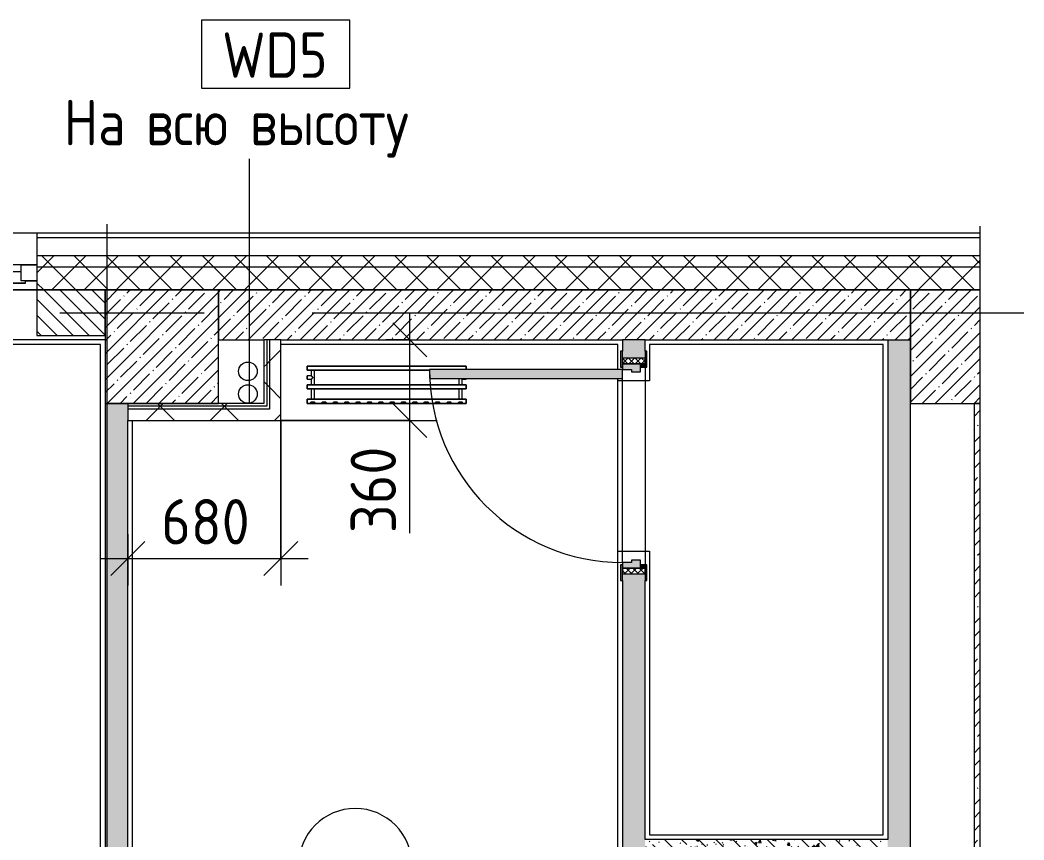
# Model space of a CAD drawing. Header units: millimetres. Extents: x 35787 to 244346, y -8553 to 29000.
# Drawn here: x 80275 to 84700, y 24678 to 28289 of the extents above; entities that cross this region are included whole.
import ezdxf

# ---------------------------------------------------------------- set-up
doc = ezdxf.new("R2010")
doc.units = ezdxf.units.MM
doc.linetypes.add('Осевая', pattern=[3175, 635, -476.25, 1587.5, -476.25])
for name, color, linetype, lineweight in [('A-ANNO-DIMS', 7, 'Continuous', 9), ('A-ANNO-DIMS-100', 7, 'Continuous', 9), ('A-AREA-IDEN', 7, 'Continuous', 9), ('A-DETL', 7, 'Continuous', 9), ('A-DETL-GENF', 7, 'Continuous', 9), ('A-GLAZ', 7, 'Continuous', 9), ('A-WALL', 7, 'Continuous', 9), ('A-WALL-1', 7, 'Continuous', 13), ('A-WALL-IDEN', 7, 'Continuous', 9), ('I-WALL', 7, 'Continuous', 9), ('S-COLS', 7, 'Continuous', 9), ('Оси', 7, 'Continuous', 9), ('Оси-2', 7, 'Осевая', 9)]:
    doc.layers.add(name, color=color, linetype=linetype, lineweight=lineweight)
for name, color, linetype, lineweight, true_color in [('A-DOOR-1', 7, 'Continuous', 9, 0xaaaaaa), ('A-DOOR-2', 7, 'Continuous', 9, 0xe2e2e2), ('A-DOOR-FRAM-1', 7, 'Continuous', 9, 0xe2e2e2), ('A-DOOR-FRAM-2', 7, 'Continuous', 9, 0xaaaaaa), ('A-FLOR-1', 7, 'Continuous', 9, 0xaaaaaa), ('A-WALL-3', 7, 'Continuous', 13, 0x008040), ('I-WALL-1', 7, 'Continuous', 9, 0x787878), ('I-WALL-3', 7, 'Continuous', 9, 0x008040), ('M-EQPM-1', 7, 'Continuous', 9, 0xaaaaaa)]:
    doc.layers.add(name, color=color, linetype=linetype, lineweight=lineweight, true_color=true_color)
doc.styles.add('GOST Common_1', font='GOST_Common.ttf', dxfattribs={"width": 0.9, "height": 200})
doc.styles.add('ISOCPEUR_1', font='isocpeur.ttf', dxfattribs={"width": 0.9, "height": 200})
doc.dimstyles.new('ISO-2_0_0_9К_Средний_округл2', dxfattribs={"dimscale": 304.8, "dimtxt": 199.196235, "dimasz": 0.492126, "dimexe": 0.393701, "dimexo": 0, "dimgap": 0, "dimtad": 1, "dimdec": 0, "dimrnd": 10, "dimzin": 0, "dimdsep": 46, "dimtxsty": 'ISOCPEUR_1', "dimblk1": 'OBLIQUE', "dimblk2": 'OBLIQUE', "dimsah": 1, "dimcen": 0.09, "dimdle": 0.393701, "dimazin": 0, "dimtfac": 1, "dimtdec": 4, "dimtix": 1, "dimtmove": 1, "dimatfit": 3, "dimfxl": 1, "dimtvp": 1, "dimtolj": 1, "dimtzin": 0, "dimarcsym": 2})
doc.dimstyles.new('ISO-2_0_0_9К_Средний_округл2_1', dxfattribs={"dimscale": 304.8, "dimtxt": 199.196235, "dimasz": 0.492126, "dimexe": 0.393701, "dimexo": 0, "dimgap": 0, "dimtad": 1, "dimdec": 0, "dimrnd": 10, "dimzin": 0, "dimdsep": 46, "dimtxsty": 'ISOCPEUR_1', "dimblk1": 'OBLIQUE', "dimblk2": 'OBLIQUE', "dimsah": 1, "dimcen": 0.09, "dimdle": 0.393701, "dimazin": 0, "dimtfac": 1, "dimtdec": 4, "dimtix": 1, "dimtmove": 0, "dimatfit": 3, "dimfxl": 1, "dimtvp": 1, "dimtolj": 1, "dimtzin": 0, "dimarcsym": 2})
pattern_1 = [(45, (0, 0), (-57.02463, 57.02463), []), (45, (57.025, 0), (-57.02463, 57.02463), [100.806, -20.161, 3.353, -16.808])]
pattern_2 = [(135, (0, 0), (-75.43415, -75.43415), [106.68, -17.78, 3.556, -17.78]), (135, (0, 75.39), (-75.43415, -75.43415), []), (50, (0, 0), (127.52922, -11.15758), [13.335, -146.685]), (355, (0, 0), (-24.66966, 133.74002), [10.668, -117.348]), (100.451, (10.63, -0.93), (102.85973, 122.58178), [11.333, -124.663]), (46.184, (0, 35.56), (189.75516, -29.43036), [20.002, -220.027]), (96.636, (15.81, 33.1), (166.1822, 173.1996), [17, -186.995]), (351.184, (0, 35.56), (166.18393, 173.19757), [16.002, -176.022]), (21, (17.78, 26.67), (106.13027, -71.58603), [13.335, -146.685]), (326, (17.78, 26.67), (43.26188, 128.93175), [10.668, -117.348]), (71.451, (26.62, 20.7), (149.39198, 57.34505), [11.333, -124.663]), (37.5, (0, 0), (2.162228, 59.188357), [3.353, -112.573, 3.353, -115.773, -117.793]), (37.5, (0, 0), (2.162228, 59.188357), [-235.052, 3.353, -114.44]), (7.5, (0, 0), (46.773857, 70.126152), [3.353, -64.567, 3.353, -109.906, -44.894]), (7.5, (0, 0), (46.773857, 70.126152), [-181.178, 3.353, -41.542]), (327.5, (-39.65, 0), (94.91367, -4.010093), [3.353, -41.097, 3.353, -135.331, -184.023]), (327.5, (-39.65, 0), (94.91367, -4.010093), [-183.134, 3.353, -180.67]), (317.5, (-57.43, 0), (103.69057, 17.79882), [3.353, -54.432, 3.353, -88.748, -130.683]), (317.5, (-57.43, 0), (103.69057, 17.79882), [-149.885, 3.353, -127.33])]
pattern_3 = [(45, (0, 0), (-70.71068, 70.71068), []), (135, (0, 0), (-70.71068, -70.71068), [])]
pattern_4 = [(45, (0, 0), (-141.42136, 141.42136), []), (135, (0, 0), (-141.42136, -141.42136), [])]

# ---------------------------------------------------------------- blocks, each defined once
blk = doc.blocks.new('110_Дверь_СКБ_1Ст_Внутренняя1 - Д-7_л__950x2100h_Туалет-32089464-План монтажа стен и перегородок 1 этажа  в осях 12-23')
at = {"layer": 'A-DOOR-1'}
h = blk.add_hatch(dxfattribs=at)
h.set_pattern_fill('FP_23', color=256, style=0, pattern_type=2)
h.set_pattern_definition([(135, (1826.41, 114.685), (-14.14214, -14.14214), []), (225, (1826.41, 114.685), (14.14214, -14.14214), [])])
h.paths.add_polyline_path([(462.5, -50), (487.5, -50), (487.5, 50), (462.5, 50)])
at = {"layer": 'A-DOOR-2'}
h = blk.add_hatch(color=256, dxfattribs=at)
h.paths.add_polyline_path([(-437.5, 50), (-437.5, -30), (-402.5, -30), (-402.5, 10), (-412.5, 10), (-412.5, 50)])
h.paths.add_polyline_path([(427.5, 10), (427.5, -30), (462.5, -30), (462.5, 50), (437.5, 50), (437.5, 10)])
at = {"layer": 'A-DOOR-FRAM-1'}
for points in [[(397.5, 50), (437.5, 50), (437.5, 900), (397.5, 900), (397.5, 304.5)], [(-492.5, 50), (-422.5, 50), (-422.5, 58), (-492.5, 58)], [(447.5, 50), (517.5, 50), (517.5, 58), (447.5, 58)], [(-437.5, -50), (-422.5, -50), (-422.5, -30), (-437.5, -30)], [(447.5, -50), (462.5, -50), (462.5, -30), (447.5, -30)], [(-492.5, -58), (-422.5, -58), (-422.5, -50), (-492.5, -50)], [(447.5, -58), (517.5, -58), (517.5, -50), (447.5, -50)]]:
    blk.add_hatch(color=256, dxfattribs=at).paths.add_polyline_path(points)
at = {"layer": 'A-DOOR-FRAM-2'}
h = blk.add_hatch(dxfattribs=at)
h.set_pattern_fill('FP_24', color=256, style=0, pattern_type=2)
h.set_pattern_definition([(45, (-296.384, 114.685), (-14.1421, 14.1421), []), (135, (-296.384, 114.685), (-14.1421, -14.1421), [])])
h.paths.add_polyline_path([(-462.5, -50), (-437.5, -50), (-437.5, 50), (-462.5, 50)])
at = {"layer": 'A-DOOR-1'}
for p, q in [((437.5, 900), (397.5, 900)), ((397.5, 900), (397.5, 50)), ((437.5, 50), (437.5, 900)), ((397.5, 50), (437.5, 50))]:
    blk.add_line(p, q, dxfattribs=at)
blk.add_arc((437.5, 50), 850, 90, 180, dxfattribs=at)
at = {"layer": 'A-DOOR-FRAM-2'}
for p, q in [((-422.5, 58), (-492.5, 58)), ((-492.5, 58), (-492.5, 50)), ((-492.5, 50), (-422.5, 50)), ((-437.5, 50), (-462.5, 50)), ((-462.5, 50), (-462.5, -50)), ((-412.5, 50), (-437.5, 50)), ((-437.5, 50), (-437.5, -30)), ((-437.5, -50), (-437.5, 50)), ((-422.5, 50), (-437.5, 50)), ((-437.5, 50), (-437.5, 49)), ((-437.5, 49), (-422.5, 49)), ((-422.5, 50), (-422.5, 58)), ((-422.5, 49), (-422.5, 50)), ((-412.5, 10), (-412.5, 50)), ((437.5, 50), (437.5, 10)), ((462.5, 50), (437.5, 50)), ((517.5, 58), (447.5, 58)), ((447.5, 58), (447.5, 50)), ((462.5, 50), (447.5, 50)), ((447.5, 50), (447.5, 49)), ((447.5, 50), (517.5, 50)), ((447.5, 49), (462.5, 49)), ((462.5, -30), (462.5, 50)), ((487.5, 50), (462.5, 50)), ((462.5, 50), (462.5, -50)), ((462.5, 49), (462.5, 50)), ((487.5, -50), (487.5, 50)), ((517.5, 50), (517.5, 58)), ((-402.5, 10), (-412.5, 10)), ((-402.5, -30), (-402.5, 10)), ((437.5, 10), (427.5, 10)), ((427.5, 10), (427.5, -30)), ((-437.5, -30), (-402.5, -30)), ((-422.5, -30), (-437.5, -30)), ((-437.5, -30), (-437.5, -50)), ((-422.5, -50), (-422.5, -30)), ((427.5, -30), (462.5, -30)), ((462.5, -30), (447.5, -30)), ((447.5, -30), (447.5, -50)), ((462.5, -50), (462.5, -30)), ((-422.5, -50), (-492.5, -50)), ((-492.5, -50), (-492.5, -58)), ((-492.5, -58), (-422.5, -58)), ((-462.5, -50), (-437.5, -50)), ((-437.5, -50), (-422.5, -50)), ((-422.5, -58), (-422.5, -50)), ((447.5, -50), (462.5, -50)), ((517.5, -50), (447.5, -50)), ((447.5, -50), (447.5, -58)), ((447.5, -58), (517.5, -58)), ((462.5, -50), (487.5, -50)), ((517.5, -58), (517.5, -50))]:
    blk.add_line(p, q, dxfattribs=at)
blk = doc.blocks.new('120_Окно_СКБ_2Ст - 120_Окно_СКБ_2Ст 3100х2500 _мал_створка слева_ 2-19089248-План монтажа стен и перегородок 1 этажа  в осях 12-23')
at = {"layer": 'A-GLAZ'}
for p, q in [((-1550, -75), (-1550, -5)), ((-1550, -5), (-1480, -5)), ((1550, -5), (-1550, -5)), ((-1480, -5), (-1480, -75)), ((650, -35), (-1480, -35)), ((-1480, -35), (-1480, -75)), ((-1430, -85), (-1430, -35)), ((600, -85), (600, -35)), ((650, -75), (650, -5)), ((650, -5), (720, -5)), ((650, -75), (650, -35)), ((720, -5), (720, -75)), ((1480, -35), (720, -35)), ((720, -35), (720, -75)), ((770, -85), (770, -35)), ((1430, -85), (1430, -35)), ((1480, -75), (1480, -5)), ((1480, -5), (1550, -5)), ((1480, -75), (1480, -35)), ((1550, -5), (1550, -75)), ((-1480, -75), (-1550, -75)), ((-1550, -75), (-1500, -75)), ((-1480, -75), (-1500, -75)), ((-1500, -75), (-1500, -85)), ((-1500, -85), (670, -85)), ((670, -85), (-1500, -85)), ((-1430, -55), (600, -55)), ((600, -65), (-1430, -65)), ((720, -75), (650, -75)), ((670, -75), (650, -75)), ((670, -75), (700, -75)), ((670, -85), (670, -75)), ((720, -75), (700, -75)), ((700, -75), (700, -85)), ((700, -85), (1500, -85)), ((1500, -85), (700, -85)), ((770, -55), (1430, -55)), ((1430, -65), (770, -65)), ((1550, -75), (1480, -75)), ((1500, -75), (1480, -75)), ((1500, -75), (1550, -75)), ((1500, -85), (1500, -75))]:
    blk.add_line(p, q, dxfattribs=at)
blk = doc.blocks.new('radiator_prado_classic_z_tip_30_po exemplyaru - Classic Z Тип 30-500-V60-План монтажа стен и перегородок 1 этажа  в осях 12-23')
at = {"layer": 'M-EQPM-1'}
for p, q in [((0, 228), (0, 210)), ((700, 228), (0, 228)), ((0, 210), (0, 228)), ((0, 228), (12.5, 228)), ((12.5, 228), (37.5, 228)), ((37.5, 228), (12.5, 228)), ((12.5, 228), (37.5, 228)), ((12.5, 228), (17.5, 223)), ((12.5, 228), (17.5, 223)), ((32.5, 223), (17.5, 223)), ((17.5, 223), (32.5, 223)), ((32.5, 223), (37.5, 228)), ((37.5, 228), (32.5, 223)), ((37.5, 228), (62.5, 228)), ((62.5, 228), (87.5, 228)), ((87.5, 228), (62.5, 228)), ((62.5, 228), (87.5, 228)), ((62.5, 228), (67.5, 223)), ((62.5, 228), (67.5, 223)), ((82.5, 223), (67.5, 223)), ((67.5, 223), (82.5, 223)), ((82.5, 223), (87.5, 228)), ((87.5, 228), (82.5, 223)), ((87.5, 228), (112.5, 228)), ((112.5, 228), (137.5, 228)), ((137.5, 228), (112.5, 228)), ((112.5, 228), (137.5, 228)), ((112.5, 228), (117.5, 223)), ((112.5, 228), (117.5, 223)), ((132.5, 223), (117.5, 223)), ((117.5, 223), (132.5, 223)), ((132.5, 223), (137.5, 228)), ((137.5, 228), (132.5, 223)), ((137.5, 228), (162.5, 228)), ((162.5, 228), (187.5, 228)), ((187.5, 228), (162.5, 228)), ((162.5, 228), (187.5, 228)), ((162.5, 228), (167.5, 223)), ((162.5, 228), (167.5, 223)), ((182.5, 223), (167.5, 223)), ((167.5, 223), (182.5, 223)), ((182.5, 223), (187.5, 228)), ((187.5, 228), (182.5, 223)), ((187.5, 228), (212.5, 228)), ((212.5, 228), (237.5, 228)), ((237.5, 228), (212.5, 228)), ((212.5, 228), (237.5, 228)), ((212.5, 228), (217.5, 223)), ((212.5, 228), (217.5, 223)), ((232.5, 223), (217.5, 223)), ((217.5, 223), (232.5, 223)), ((232.5, 223), (237.5, 228)), ((237.5, 228), (232.5, 223)), ((237.5, 228), (262.5, 228)), ((262.5, 228), (287.5, 228)), ((287.5, 228), (262.5, 228)), ((262.5, 228), (287.5, 228)), ((262.5, 228), (267.5, 223)), ((262.5, 228), (267.5, 223)), ((282.5, 223), (267.5, 223)), ((267.5, 223), (282.5, 223)), ((282.5, 223), (287.5, 228)), ((287.5, 228), (282.5, 223)), ((287.5, 228), (312.5, 228)), ((312.5, 228), (337.5, 228)), ((337.5, 228), (312.5, 228)), ((312.5, 228), (337.5, 228)), ((312.5, 228), (317.5, 223)), ((312.5, 228), (317.5, 223)), ((332.5, 223), (317.5, 223)), ((317.5, 223), (332.5, 223)), ((332.5, 223), (337.5, 228)), ((337.5, 228), (332.5, 223)), ((337.5, 228), (362.5, 228)), ((362.5, 228), (387.5, 228)), ((387.5, 228), (362.5, 228)), ((362.5, 228), (387.5, 228)), ((362.5, 228), (367.5, 223)), ((362.5, 228), (367.5, 223)), ((382.5, 223), (367.5, 223)), ((367.5, 223), (382.5, 223)), ((382.5, 223), (387.5, 228)), ((387.5, 228), (382.5, 223)), ((387.5, 228), (412.5, 228)), ((412.5, 228), (437.5, 228)), ((437.5, 228), (412.5, 228)), ((412.5, 228), (437.5, 228)), ((412.5, 228), (417.5, 223)), ((412.5, 228), (417.5, 223)), ((432.5, 223), (417.5, 223)), ((417.5, 223), (432.5, 223)), ((432.5, 223), (437.5, 228)), ((437.5, 228), (432.5, 223)), ((437.5, 228), (462.5, 228)), ((462.5, 228), (487.5, 228)), ((487.5, 228), (462.5, 228)), ((462.5, 228), (487.5, 228)), ((462.5, 228), (467.5, 223)), ((462.5, 228), (467.5, 223)), ((482.5, 223), (467.5, 223)), ((467.5, 223), (482.5, 223)), ((482.5, 223), (487.5, 228)), ((487.5, 228), (482.5, 223)), ((487.5, 228), (512.5, 228)), ((512.5, 228), (537.5, 228)), ((537.5, 228), (512.5, 228)), ((512.5, 228), (537.5, 228)), ((512.5, 228), (517.5, 223)), ((512.5, 228), (517.5, 223)), ((532.5, 223), (517.5, 223)), ((517.5, 223), (532.5, 223)), ((532.5, 223), (537.5, 228)), ((537.5, 228), (532.5, 223)), ((537.5, 228), (562.5, 228)), ((562.5, 228), (587.5, 228)), ((587.5, 228), (562.5, 228)), ((562.5, 228), (587.5, 228)), ((562.5, 228), (567.5, 223)), ((562.5, 228), (567.5, 223)), ((582.5, 223), (567.5, 223)), ((567.5, 223), (582.5, 223)), ((582.5, 223), (587.5, 228)), ((587.5, 228), (582.5, 223)), ((587.5, 228), (612.5, 228)), ((612.5, 228), (637.5, 228)), ((637.5, 228), (612.5, 228)), ((612.5, 228), (637.5, 228)), ((612.5, 228), (617.5, 223)), ((617.5, 223), (612.5, 228)), ((632.5, 223), (617.5, 223)), ((617.5, 223), (632.5, 223)), ((632.5, 223), (637.5, 228)), ((637.5, 228), (632.5, 223)), ((637.5, 228), (662.5, 228)), ((662.5, 228), (687.5, 228)), ((687.5, 228), (662.5, 228)), ((662.5, 228), (687.5, 228)), ((662.5, 228), (667.5, 223)), ((662.5, 228), (667.5, 223)), ((682.5, 223), (667.5, 223)), ((667.5, 223), (682.5, 223)), ((682.5, 223), (687.5, 228)), ((687.5, 228), (682.5, 223)), ((687.5, 228), (700, 228)), ((700, 210), (700, 228)), ((700, 228), (700, 210)), ((0, 210), (700, 210)), ((17.5, 210), (0, 210)), ((17.5, 210), (17.5, 164)), ((17.5, 210), (17.5, 164)), ((26.9, 210), (17.5, 210)), ((17.5, 210), (32.5, 210)), ((32.5, 210), (17.5, 210)), ((17.5, 210), (32.5, 210)), ((31.5, 210), (18.5, 210)), ((28.7, 210), (26.9, 210)), ((32.2, 210), (28.7, 210)), ((32.5, 210), (32.2, 210)), ((32.5, 164), (32.5, 210)), ((32.5, 164), (32.5, 210)), ((667.5, 210), (32.5, 210)), ((667.5, 210), (667.5, 164)), ((667.5, 210), (667.5, 164)), ((682.5, 210), (667.5, 210)), ((667.5, 210), (682.5, 210)), ((682.5, 210), (667.5, 210)), ((667.5, 210), (682.5, 210)), ((681.5, 210), (668.5, 210)), ((682.5, 164), (682.5, 210)), ((682.5, 164), (682.5, 210)), ((700, 210), (682.5, 210)), ((700, 164), (0, 164)), ((0, 164), (0, 146)), ((0, 146), (0, 164)), ((0, 164), (17.5, 164)), ((0, 146), (700, 146)), ((17.5, 146), (0, 146)), ((32.5, 164), (17.5, 164)), ((17.5, 164), (32.5, 164)), ((32.5, 164), (17.5, 164)), ((17.5, 164), (32.5, 164)), ((17.5, 146), (17.5, 121.5)), ((17.5, 146), (17.5, 121.5)), ((17.5, 146), (32.5, 146)), ((32.5, 146), (17.5, 146)), ((17.5, 146), (32.5, 146)), ((32.5, 146), (17.5, 146)), ((18.5, 164), (31.5, 164)), ((31.5, 146), (18.5, 146)), ((32.5, 164), (667.5, 164)), ((32.5, 118.3), (32.5, 146)), ((32.5, 118.3), (32.5, 146)), ((667.5, 146), (32.5, 146)), ((682.5, 164), (667.5, 164)), ((667.5, 164), (682.5, 164)), ((682.5, 164), (667.5, 164)), ((667.5, 164), (669.7, 164)), ((667.5, 146), (667.5, 82)), ((667.5, 146), (667.5, 82)), ((667.5, 146), (682.5, 146)), ((682.5, 146), (667.5, 146)), ((667.5, 146), (682.5, 146)), ((667.8, 146), (667.5, 146)), ((678.7, 146), (667.8, 146)), ((668.5, 164), (681.5, 164)), ((681.5, 146), (668.5, 146)), ((669.7, 164), (671.2, 164)), ((671.2, 164), (682.5, 164)), ((680.3, 146), (678.7, 146)), ((682.5, 146), (680.3, 146)), ((682.5, 164), (700, 164)), ((682.5, 121.5), (682.5, 146)), ((682.5, 121.5), (682.5, 146)), ((700, 146), (682.5, 146)), ((700, 146), (700, 164)), ((700, 164), (700, 146)), ((17.5, 121.5), (0, 121.5)), ((17.5, 121.5), (0, 121.5)), ((0, 121.5), (0, 121.2)), ((0, 119.3), (0, 121.5)), ((0, 121.2), (0, 119.3)), ((0, 121.2), (0, 120.5)), ((0, 120.5), (0, 121.2)), ((0, 121.2), (0, 121.2)), ((0, 120.5), (0, 119.3)), ((0, 119.3), (0, 120.5)), ((700, 121.5), (682.5, 121.5)), ((700, 121.5), (682.5, 121.5)), ((682.5, 82), (682.5, 106.5)), ((682.5, 106.5), (700, 106.5)), ((682.5, 82), (682.5, 106.5)), ((682.5, 106.5), (700, 106.5)), ((700, 121.5), (700, 106.5)), ((700, 121.2), (700, 121.5)), ((700, 121.5), (700, 121.2)), ((700, 121.2), (700, 121.5)), ((700, 106.8), (700, 121.2)), ((700, 121.2), (700, 106.8)), ((700, 106.8), (700, 121.2)), ((700, 106.5), (700, 106.8)), ((700, 106.8), (700, 106.5)), ((700, 106.5), (700, 106.8)), ((0, 78.3), (0, 64)), ((0, 64), (0, 78.3)), ((700, 64), (0, 64)), ((0, 64), (700, 64)), ((700, 82), (161.2, 82)), ((161.2, 82), (667.5, 82)), ((682.5, 82), (667.5, 82)), ((667.5, 82), (682.5, 82)), ((682.5, 82), (667.5, 82)), ((667.5, 82), (676.9, 82)), ((668.5, 82), (681.5, 82)), ((676.9, 82), (678.7, 82)), ((678.7, 82), (681.5, 82)), ((681.5, 82), (682.5, 82)), ((682.5, 82), (700, 82)), ((700, 64), (700, 82)), ((700, 82), (700, 64))]:
    blk.add_line(p, q, dxfattribs=at)
for points, knots in [([(17.8, 121.2), (17.7, 121.3), (17.7, 121.3), (17.5, 121.5), (17.5, 121.5), (17.5, 121.5)], [0.8571429, 0.8571429, 0.8571429, 0.8571429, 0.8928571, 0.9285714, 1, 1, 1, 1]), ([(17.5, 121.5), (17.5, 121.5), (17.5, 121.5), (17.7, 121.3), (17.7, 121.3), (17.8, 121.2)], [0, 0, 0, 0, 0.0714286, 0.1071429, 0.1428571, 0.1428571, 0.1428571, 0.1428571]), ([(17.5, 121.5), (17.5, 121.5), (17.5, 121.5), (17.7, 121.3), (17.7, 121.3), (17.8, 121.2)], [0, 0, 0, 0, 0.0714286, 0.1071429, 0.1428571, 0.1428571, 0.1428571, 0.1428571]), ([(19.6, 119.4), (19.5, 119.5), (19.3, 119.7), (19, 120), (18.7, 120.3), (18.5, 120.5), (18.3, 120.7), (18.1, 120.9), (17.9, 121.1), (17.8, 121.2), (17.7, 121.3), (17.5, 121.5), (17.5, 121.5), (17.5, 121.5)], [0.5714286, 0.5714286, 0.5714286, 0.5714286, 0.6071429, 0.6428571, 0.6785714, 0.7142857, 0.75, 0.7857143, 0.8214286, 0.8571429, 0.8928571, 0.9285714, 1, 1, 1, 1]), ([(675, 114), (675.5, 114.5), (676.4, 115.4), (677.6, 116.6), (678.4, 117.4), (678.9, 117.9), (679.2, 118.2), (679.5, 118.5), (679.8, 118.8), (680.1, 119.2), (680.4, 119.4), (680.7, 119.7), (681, 120), (681.3, 120.3), (681.5, 120.5), (681.7, 120.7), (681.9, 120.9), (682.1, 121.1), (682.2, 121.2), (682.3, 121.3), (682.5, 121.5), (682.5, 121.5), (682.5, 121.5)], [0, 0, 0, 0, 0.142857, 0.285714, 0.357143, 0.392857, 0.428571, 0.464286, 0.5, 0.535714, 0.571429, 0.607143, 0.642857, 0.678571, 0.714286, 0.75, 0.785714, 0.821429, 0.857143, 0.892857, 0.928571, 1, 1, 1, 1]), ([(682.5, 106.5), (682.5, 106.5), (682.5, 106.5), (682.3, 106.7), (682.2, 106.8), (682.1, 106.9), (681.9, 107.1), (681.7, 107.3), (681.5, 107.5), (681.3, 107.7), (681, 108), (680.7, 108.3), (680.4, 108.6), (680.1, 108.8), (679.7, 109.3), (679.3, 109.7), (678.9, 110.1), (678.4, 110.6), (677.6, 111.4), (676.4, 112.6), (675.5, 113.5), (675, 114)], [0, 0, 0, 0, 0.071429, 0.107143, 0.142857, 0.178571, 0.214286, 0.25, 0.285714, 0.321429, 0.357143, 0.392857, 0.428571, 0.464286, 0.5, 0.571429, 0.607143, 0.642857, 0.714286, 0.857143, 1, 1, 1, 1]), ([(682.2, 121.2), (682.2, 121.2), (682.1, 121.1), (681.9, 120.9), (681.7, 120.7), (681.5, 120.5), (681.3, 120.3), (681, 120), (680.7, 119.7), (680.4, 119.4), (680.1, 119.2), (679.7, 118.7), (679.3, 118.3), (678.9, 117.9), (678.4, 117.4), (677.6, 116.6), (676.9, 115.9), (676.4, 115.4)], [0.1428571, 0.1428571, 0.1428571, 0.1428571, 0.1785714, 0.2142857, 0.25, 0.2857143, 0.3214286, 0.3571429, 0.3928571, 0.4285714, 0.4642857, 0.5, 0.5714286, 0.6071429, 0.6428571, 0.7142857, 0.8571429, 0.8571429, 0.8571429, 0.8571429]), ([(676.4, 115.4), (676.9, 115.9), (677.6, 116.6), (678.4, 117.4), (678.9, 117.9), (679.2, 118.2), (679.5, 118.5), (679.8, 118.8), (680.1, 119.2), (680.4, 119.4), (680.7, 119.7), (681, 120), (681.3, 120.3), (681.4, 120.4), (681.5, 120.5)], [0.1428571, 0.1428571, 0.1428571, 0.1428571, 0.2857143, 0.3571429, 0.3928571, 0.4285714, 0.4642857, 0.5, 0.5357143, 0.5714286, 0.6071429, 0.6428571, 0.6785714, 0.7142857, 0.7142857, 0.7142857, 0.7142857]), ([(682.2, 121.2), (682.2, 121.2), (682.1, 121.1), (681.9, 120.9), (681.7, 120.7), (681.5, 120.5), (681.3, 120.3), (681, 120), (680.7, 119.7), (680.4, 119.4), (680.1, 119.2), (679.7, 118.7), (679.3, 118.3), (678.9, 117.9), (678.4, 117.4), (678.1, 117.1), (677.9, 116.9)], [0.1428571, 0.1428571, 0.1428571, 0.1428571, 0.1785714, 0.2142857, 0.25, 0.2857143, 0.3214286, 0.3571429, 0.3928571, 0.4285714, 0.4642857, 0.5, 0.5714286, 0.6071429, 0.6428571, 0.7142857, 0.7142857, 0.7142857, 0.7142857]), ([(677.9, 111.1), (678.1, 110.9), (678.4, 110.6), (678.9, 110.1), (679.2, 109.8), (679.5, 109.5), (679.8, 109.2), (680.1, 108.8), (680.4, 108.6), (680.7, 108.3), (681, 108), (681.3, 107.7), (681.5, 107.5), (681.7, 107.3), (681.9, 107.1), (682.1, 106.9), (682.2, 106.8), (682.2, 106.8)], [0.2857143, 0.2857143, 0.2857143, 0.2857143, 0.3571429, 0.3928571, 0.4285714, 0.4642857, 0.5, 0.5357143, 0.5714286, 0.6071429, 0.6428571, 0.6785714, 0.7142857, 0.75, 0.7857143, 0.8214286, 0.8571429, 0.8571429, 0.8571429, 0.8571429]), ([(677.9, 111.1), (678.1, 110.9), (678.4, 110.6), (678.9, 110.1), (679.2, 109.8), (679.5, 109.5), (679.8, 109.2), (680.1, 108.8), (680.4, 108.6), (680.7, 108.3), (681, 108), (681.3, 107.7), (681.5, 107.5), (681.7, 107.3), (681.9, 107.1), (682.1, 106.9), (682.2, 106.8), (682.2, 106.8)], [0.2857143, 0.2857143, 0.2857143, 0.2857143, 0.3571429, 0.3928571, 0.4285714, 0.4642857, 0.5, 0.5357143, 0.5714286, 0.6071429, 0.6428571, 0.6785714, 0.7142857, 0.75, 0.7857143, 0.8214286, 0.8571429, 0.8571429, 0.8571429, 0.8571429]), ([(682.2, 106.8), (682.2, 106.8), (682.1, 106.9), (681.9, 107.1), (681.7, 107.3), (681.5, 107.5), (681.3, 107.7), (681, 108), (680.7, 108.3), (680.4, 108.6), (680.1, 108.8), (679.7, 109.3), (679.3, 109.7), (678.9, 110.1), (678.4, 110.6), (678.1, 110.9), (677.9, 111.1)], [0.1428571, 0.1428571, 0.1428571, 0.1428571, 0.1785714, 0.2142857, 0.25, 0.2857143, 0.3214286, 0.3571429, 0.3928571, 0.4285714, 0.4642857, 0.5, 0.5714286, 0.6071429, 0.6428571, 0.7142857, 0.7142857, 0.7142857, 0.7142857]), ([(682.5, 121.5), (682.5, 121.5), (682.5, 121.5), (682.3, 121.3), (682.3, 121.3), (682.2, 121.2)], [0, 0, 0, 0, 0.0714286, 0.1071429, 0.1428571, 0.1428571, 0.1428571, 0.1428571]), ([(682.5, 121.5), (682.5, 121.5), (682.5, 121.5), (682.3, 121.3), (682.3, 121.3), (682.2, 121.2)], [0, 0, 0, 0, 0.0714286, 0.1071429, 0.1428571, 0.1428571, 0.1428571, 0.1428571]), ([(682.2, 121.2), (682.3, 121.3), (682.3, 121.3), (682.5, 121.5), (682.5, 121.5), (682.5, 121.5)], [0.8571429, 0.8571429, 0.8571429, 0.8571429, 0.8928571, 0.9285714, 1, 1, 1, 1]), ([(682.2, 106.8), (682.3, 106.7), (682.3, 106.7), (682.5, 106.5), (682.5, 106.5), (682.5, 106.5)], [0.8571429, 0.8571429, 0.8571429, 0.8571429, 0.8928571, 0.9285714, 1, 1, 1, 1]), ([(682.2, 106.8), (682.3, 106.7), (682.3, 106.7), (682.5, 106.5), (682.5, 106.5), (682.5, 106.5)], [0.8571429, 0.8571429, 0.8571429, 0.8571429, 0.8928571, 0.9285714, 1, 1, 1, 1]), ([(682.5, 106.5), (682.5, 106.5), (682.5, 106.5), (682.3, 106.7), (682.3, 106.7), (682.2, 106.8)], [0, 0, 0, 0, 0.0714286, 0.1071429, 0.1428571, 0.1428571, 0.1428571, 0.1428571])]:
    blk.add_open_spline(points, degree=3, knots=knots, dxfattribs=at)
for points in [[(19.6, 119.4), (19.5, 119.5), (19.3, 119.7), (19, 120), (18.7, 120.3), (18.5, 120.5), (18.3, 120.7), (18.1, 120.9), (17.9, 121.1), (17.8, 121.2), (17.8, 121.2)], [(17.8, 121.2), (17.8, 121.2), (17.9, 121.1), (18.1, 120.9), (18.3, 120.7), (18.5, 120.5), (18.7, 120.3), (19, 120), (19.3, 119.7), (19.5, 119.5), (19.6, 119.4)], [(17.8, 121.2), (17.8, 121.2), (17.9, 121.1), (18.1, 120.9), (18.3, 120.7), (18.5, 120.5), (18.7, 120.3), (19, 120), (19.3, 119.7), (19.5, 119.5), (19.6, 119.4)], [(676.4, 115.4), (676, 115), (675.5, 114.5), (675, 114)], [(676.4, 115.4), (676, 115), (675.5, 114.5), (675, 114)], [(675, 114), (675.5, 114.5), (676, 115), (676.4, 115.4)], [(675, 114), (675.5, 113.5), (676.4, 112.6), (677.4, 111.6), (677.9, 111.1)], [(675, 114), (675.5, 113.5), (676, 113), (676.4, 112.6)], [(677.9, 111.1), (677.4, 111.6), (676.4, 112.6), (675.5, 113.5), (675, 114)], [(677.9, 116.9), (677.4, 116.4), (676.9, 115.9), (676.4, 115.4)], [(676.4, 112.6), (676.9, 112.1), (677.4, 111.6), (677.9, 111.1)], [(681.5, 120.5), (681.6, 120.6), (681.7, 120.7), (681.9, 120.9), (682.1, 121.1), (682.2, 121.2), (682.2, 121.2)]]:
    blk.add_open_spline(points, degree=3, dxfattribs=at)
blk = doc.blocks.new('DET_L_Линия разрыва - М100-30654842-План монтажа стен и перегородок 1 этажа  в осях 12-23')
at = {"layer": 'A-DETL-GENF'}
blk.add_line((24079.7, 0), (12339.9, 0), dxfattribs=at)
blk = doc.blocks.new('Марка_Помещения - Номер-25198446-План монтажа стен и перегородок 1 этажа  в осях 12-23')
at = {"layer": 'A-AREA-IDEN'}
for start, end in [(360, 180), (180, 360)]:
    blk.add_arc((0, 0), 2.5, start, end, dxfattribs=at)
blk = doc.blocks.new('DIMBLOCK46-План монтажа стен и перегородок 1 этажа  в осях 12-23')
at = {"layer": 'A-ANNO-DIMS-100'}
for p, q in [((81425, 26525), (81425, 25797.7)), ((81425, 25917.7), (81425, 26525)), ((80750, 26023.8), (80750, 25797.7)), ((80750, 25917.7), (80750, 26023.8)), ((80630, 25917.7), (81545, 25917.7))]:
    blk.add_line(p, q, dxfattribs=at)
at = {"layer": 'A-ANNO-DIMS-100', "lineweight": 20}
for p, q in [((80750, 25917.7), (80825, 25992.7)), ((81425, 25917.7), (81500, 25992.7)), ((80750, 25917.7), (80675, 25842.7)), ((81425, 25917.7), (81350, 25842.7))]:
    blk.add_line(p, q, dxfattribs=at)
at = {"layer": 'A-ANNO-DIMS-100', "color": 0, "insert": (80897.9, 26179), "char_height": 200, "width": 455.087, "attachment_point": 1, "line_spacing_factor": 1.149209, "style": 'ISOCPEUR_1'}
blk.add_mtext('680', dxfattribs=at)
blk = doc.blocks.new('_Oblique')
at = {"color": 0, "linetype": 'ByBlock', "lineweight": -2}
blk.add_line((-0.5, -0.5), (0.5, 0.5), dxfattribs=at)
blk = doc.blocks.new('DIMBLOCK47-План монтажа стен и перегородок 1 этажа  в осях 12-23')
at = {"layer": 'A-ANNO-DIMS-100'}
for p, q in [((81993.8, 26405), (81993.8, 27000)), ((81887.7, 26880), (82113.8, 26880)), ((81993.8, 26880), (81887.7, 26880)), ((81993.8, 26508.5), (81993.8, 26702.5)), ((81425, 26525), (82113.8, 26525)), ((81993.8, 26525), (81425, 26525)), ((81993.8, 26029.3), (81993.8, 26508.5))]:
    blk.add_line(p, q, dxfattribs=at)
at = {"layer": 'A-ANNO-DIMS-100', "lineweight": 20}
for p, q in [((81993.8, 26880), (81918.8, 26955)), ((81993.8, 26880), (82068.8, 26805)), ((81993.8, 26525), (81918.8, 26600)), ((81993.8, 26525), (82068.8, 26450))]:
    blk.add_line(p, q, dxfattribs=at)
at = {"layer": 'A-ANNO-DIMS-100', "color": 0, "insert": (81732.5, 26029.3), "char_height": 200, "width": 455.087, "attachment_point": 1, "rotation": 90, "line_spacing_factor": 1.149209, "style": 'ISOCPEUR_1'}
blk.add_mtext('360', dxfattribs=at)
blk = doc.blocks.new('М_стена2 - Типоразмер-30678229-План монтажа стен и перегородок 1 этажа  в осях 12-23')
at = {"layer": 'A-WALL-IDEN'}
for p, q in [((3.258, 1.523), (-3.273, 1.523)), ((-3.273, 1.523), (-3.273, -1.477)), ((3.258, -1.477), (3.258, 1.523)), ((-3.273, -1.477), (3.258, -1.477))]:
    blk.add_line(p, q, dxfattribs=at)

msp = doc.modelspace()

# ---------------------------------------------------------------- hatches: boundary and pattern name
at = {"layer": 'A-WALL'}
h = msp.add_hatch(dxfattribs=at)
h.set_pattern_fill('FP_17', color=256, style=0, pattern_type=2)
h.set_pattern_definition(pattern_3)
h.paths.add_polyline_path([(84505.7, 27200), (84505.7, 27250), (80350, 27250), (80350, 27200), (83401, 27200)])
h.paths.add_polyline_path([(74250, 27200), (74250, 27250), (72910, 27250), (72910, 27200), (73969.5, 27200)])
h.paths.add_polyline_path([(76350, 27200), (77250, 27200), (77250, 27250), (76350, 27250)])
h.paths.add_polyline_path([(70810, 27200), (70810, 27250), (68210, 27250), (68210, 27200), (70342, 27200)])
h.paths.add_polyline_path([(67110, 27200), (67110, 27250), (66160, 27250), (66160, 27200), (66714.5, 27200)])
h.paths.add_polyline_path([(54760, 27200), (54760, 27250), (53860, 27250), (53860, 27200), (54381, 27200)])
h.paths.add_polyline_path([(61060, 27200), (61060, 27250), (60005, 27250), (60005, 27200), (60185, 27200)])
h.paths.add_polyline_path([(57283, 27200), (57705, 27200), (57705, 27250), (56860, 27250), (56860, 27200)])
h.paths.add_polyline_path([(51760, 27200), (51760, 27250), (50860, 27250), (50860, 27200), (51479, 27200)])
h.paths.add_polyline_path([(47660, 27200), (48760, 27200), (48760, 27250), (47660, 27250)])
h.paths.add_polyline_path([(42160, 27200), (44560, 27200), (44560, 27250), (42160, 27250)])
h = msp.add_hatch(dxfattribs=at)
h.set_pattern_fill('FP_17', color=256, style=0, pattern_type=2)
h.set_pattern_definition(pattern_3)
h.paths.add_polyline_path([(76750, 27100), (77250, 27100), (77250, 27200), (76350, 27200), (76350, 27100)])
h.paths.add_polyline_path([(84505.7, 27100), (84505.7, 27200), (80350, 27200), (80350, 27100), (83401, 27100)])
h.paths.add_polyline_path([(73244, 27100), (74250, 27100), (74250, 27200), (72910, 27200), (72910, 27100)])
h.paths.add_polyline_path([(70310, 27100), (70810, 27100), (70810, 27200), (68210, 27200), (68210, 27110), (68242, 27110), (68242, 27102), (68210, 27102), (68210, 27100), (68891, 27100)])
h.paths.add_polyline_path([(66760, 27100), (67110, 27100), (67110, 27102), (67078, 27102), (67078, 27110), (67110, 27110), (67110, 27200), (66160, 27200), (66160, 27100), (66714.5, 27100)])
h.paths.add_polyline_path([(60760, 27100), (61060, 27100), (61060, 27200), (60005, 27200), (60005, 27100), (60185, 27100)])
h.paths.add_polyline_path([(54760, 27100), (54760, 27200), (53860, 27200), (53860, 27100), (54381, 27100)])
h.paths.add_polyline_path([(51479, 27100), (51760, 27100), (51760, 27200), (50860, 27200), (50860, 27100)])
h.paths.add_polyline_path([(56860, 27100), (57705, 27100), (57705, 27200), (56860, 27200)])
h.paths.add_polyline_path([(48160, 27100), (48760, 27100), (48760, 27200), (47660, 27200), (47660, 27100)])
h.paths.add_polyline_path([(44224.1, 27100), (44560, 27100), (44560, 27200), (42160, 27200), (42160, 27100), (42773.1, 27100)])
h = msp.add_hatch(dxfattribs=at)
h.set_pattern_fill('FP_21', color=256, style=0, pattern_type=2)
h.set_pattern_definition([(135, (0, 0), (-35.35534, -35.35534), [])])
h.paths.add_polyline_path([(74250, 26900), (74250, 27100), (74040, 27100), (74040, 26900)])
h.paths.add_polyline_path([(73540, 26900), (73540, 27100), (72910, 27100), (72910, 26900), (73244, 26900)])
h.paths.add_polyline_path([(80650, 26900), (80650, 27100), (80350, 27100), (80350, 26900), (80499, 26900)])
h.paths.add_polyline_path([(76350, 26900), (76750, 26900), (76750, 27100), (76350, 27100)])
h.paths.add_polyline_path([(68410, 26900), (70310, 26900), (70310, 27100), (68206, 27100), (68206, 26900), (68310, 26900)])
h.paths.add_polyline_path([(66760, 26900), (67060, 26900), (67060, 27100), (66760, 27100), (66760, 27086.2)])
h.paths.add_polyline_path([(57350, 26900), (57705, 26900), (57705, 27100), (56860, 27100), (56860, 26900), (57283, 26900)])
h.paths.add_polyline_path([(60160, 26900), (60160, 27100), (60005, 27100), (60005, 26900)])
h.paths.add_polyline_path([(54160, 26900), (54160, 27100), (53860, 27100), (53860, 26900), (54018.3, 26900)])
h.paths.add_polyline_path([(60760, 26900), (61060, 26900), (61060, 27100), (60760, 27100)])
h.paths.add_polyline_path([(51400, 26900), (51760, 26900), (51760, 27100), (50860, 27100), (50860, 26900)])
h.paths.add_polyline_path([(47660, 26900), (48160, 26900), (48160, 27100), (47660, 27100)])
h.paths.add_polyline_path([(44224.1, 26900), (44560, 26900), (44560, 27100), (42760, 27100), (42760, 26900), (42773.1, 26900)])
at = {"layer": 'I-WALL'}
h = msp.add_hatch(dxfattribs=at)
h.set_pattern_fill('FP_1', color=256, style=0, pattern_type=2)
h.set_pattern_definition(pattern_1)
h.paths.add_polyline_path([(81362.5, 26880), (84200, 26880), (84200, 27100), (81150, 27100), (81150, 26880), (81350, 26880)])
h = msp.add_hatch(dxfattribs=at)
h.set_pattern_fill('FP_1', color=256, style=0, pattern_type=2)
h.set_pattern_definition(pattern_1)
h.paths.add_polyline_path([(84480, 23200), (84505.7, 23200), (84505.7, 26600), (84480, 26600), (84480, 23466.4)])
at = {"layer": 'I-WALL-1'}
h = msp.add_hatch(dxfattribs=at)
h.set_pattern_fill('FP_22', color=256, style=0, pattern_type=2)
h.set_pattern_definition(pattern_2)
h.paths.add_polyline_path([(83030, 23940), (83030, 25850), (82930, 25850), (82930, 23940)])
h.paths.add_polyline_path([(82930, 26800), (83030, 26800), (83030, 26880), (82930, 26880), (82930, 26830)])
h = msp.add_hatch(dxfattribs=at)
h.set_pattern_fill('FP_22', color=256, style=0, pattern_type=2)
h.set_pattern_definition(pattern_2)
h.paths.add_polyline_path([(84200, 21800), (84200, 26880), (84100, 26880), (84100, 21800)])
h = msp.add_hatch(dxfattribs=at)
h.set_pattern_fill('FP_22', color=256, style=0, pattern_type=2)
h.set_pattern_definition(pattern_2)
h.paths.add_polyline_path([(80750, 23200), (80750, 26600), (80650, 26600), (80650, 23200)])
h = msp.add_hatch(dxfattribs=at)
h.set_pattern_fill('FP_22', color=256, style=0, pattern_type=2)
h.set_pattern_definition(pattern_2)
h.paths.add_polyline_path([(83401, 24580), (84100, 24580), (84100, 24680), (83030, 24680), (83030, 24580)])
at = {"layer": 'I-WALL-3'}
h = msp.add_hatch(dxfattribs=at)
h.set_pattern_fill('FP_78', color=256, style=0, pattern_type=2)
h.set_pattern_definition(pattern_4)
h.paths.add_polyline_path([(81350, 26600), (81362.5, 26600), (81362.5, 26880), (81350, 26880), (81350, 26827.6)])
h = msp.add_hatch(dxfattribs=at)
h.set_pattern_fill('FP_78', color=256, style=0, pattern_type=2)
h.set_pattern_definition(pattern_4)
h.paths.add_polyline_path([(81362.5, 26587.5), (81375, 26587.5), (81375, 26880), (81362.5, 26880), (81362.5, 26600)])
h = msp.add_hatch(dxfattribs=at)
h.set_pattern_fill('FP_78', color=256, style=0, pattern_type=2)
h.set_pattern_definition(pattern_4)
h.paths.add_polyline_path([(81425, 26575), (81425, 26880), (81375, 26880), (81375, 26575), (81405.9, 26575)])
h = msp.add_hatch(dxfattribs=at)
h.set_pattern_fill('FP_78', color=256, style=0, pattern_type=2)
h.set_pattern_definition(pattern_4)
h.paths.add_polyline_path([(81362.5, 26587.5), (81362.5, 26600), (80750, 26600), (80750, 26587.5), (81224.5, 26587.5)])
h = msp.add_hatch(dxfattribs=at)
h.set_pattern_fill('FP_78', color=256, style=0, pattern_type=2)
h.set_pattern_definition(pattern_4)
h.paths.add_polyline_path([(80750, 26575), (81375, 26575), (81375, 26587.5), (80750, 26587.5)])
h = msp.add_hatch(dxfattribs=at)
h.set_pattern_fill('FP_78', color=256, style=0, pattern_type=2)
h.set_pattern_definition(pattern_4)
h.paths.add_polyline_path([(81425, 26525), (81425, 26575), (80750, 26575), (80750, 26525)])
at = {"layer": 'S-COLS'}
h = msp.add_hatch(dxfattribs=at)
h.set_pattern_fill('FP_1', color=256, style=0, pattern_type=2)
h.set_pattern_definition(pattern_1)
h.paths.add_polyline_path([(80650, 26600), (81150, 26600), (81150, 27100), (80650, 27100)])
h = msp.add_hatch(dxfattribs=at)
h.set_pattern_fill('FP_1', color=256, style=0, pattern_type=2)
h.set_pattern_definition(pattern_1)
h.paths.add_polyline_path([(84200, 26600), (84505.7, 26600), (84505.7, 27100), (84200, 27100)])

# ---------------------------------------------------------------- linework, layer by layer
at = {"layer": 'A-DETL'}
for centre in [(81279.6, 26741.7), (81279.6, 26641.7)]:
    msp.add_circle(centre, 41, dxfattribs=at)
at = {"layer": 'A-FLOR-1'}
for p, q in [((80630, 26860), (77270, 26860)), ((80630, 22820), (80630, 26860)), ((82910, 26860), (81425, 26860)), ((82910, 26750), (82910, 26860)), ((84080, 26860), (83050, 26860)), ((83050, 26860), (83050, 26700)), ((84080, 24700), (84080, 26860)), ((82910, 24390), (82910, 26710)), ((83050, 26700), (82910, 26700)), ((80770, 26525), (80770, 23220)), ((82910, 25950), (83050, 25950)), ((83050, 25950), (83050, 24700)), ((83050, 24700), (84080, 24700))]:
    msp.add_line(p, q, dxfattribs=at)
at = {"layer": 'A-WALL'}
for p, q in [((84505.7, 27350), (76350, 27350)), ((80350, 27350), (80350, 27100)), ((80350, 27100), (76750, 27100)), ((80350, 27100), (80350, 26900)), ((80650, 26900), (80650, 27100)), ((80650, 27100), (84505.7, 27100)), ((80350, 26900), (80650, 26900))]:
    msp.add_line(p, q, dxfattribs=at)
at = {"layer": 'A-WALL-1'}
for p, q in [((84505.7, 27330), (80350, 27330)), ((84505.7, 27250), (80350, 27250)), ((84505.7, 27200), (80350, 27200)), ((80650, 27100), (80350, 27100)), ((80350, 27100), (80650, 27100)), ((83030, 26880), (82930, 26880)), ((84100, 26880), (84200, 26880))]:
    msp.add_line(p, q, dxfattribs=at)
at = {"layer": 'A-WALL-3'}
for p, q in [((81425, 26880), (81350, 26880)), ((81362.5, 26880), (81362.5, 26587.5)), ((81375, 26880), (81375, 26575)), ((81362.5, 26587.5), (80750, 26587.5)), ((81375, 26575), (80750, 26575))]:
    msp.add_line(p, q, dxfattribs=at)
at = {"layer": 'A-WALL-IDEN'}
msp.add_line((81286, 26603.4), (81286, 27677.9), dxfattribs=at)
at = {"layer": 'I-WALL'}
for p, q in [((77250, 27100), (80350, 27100)), ((84200, 27100), (81150, 27100)), ((81150, 27100), (81150, 26880)), ((84200, 23200), (84200, 27100)), ((80650, 26880), (77250, 26880)), ((81150, 26880), (81350, 26880)), ((81425, 26880), (82930, 26880)), ((82930, 26880), (82930, 26830)), ((83030, 26830), (83030, 26880)), ((83030, 26880), (84100, 26880)), ((84100, 26880), (84100, 24680)), ((83030, 26760), (83030, 25890)), ((82930, 25900), (82930, 26710)), ((80650, 26600), (80650, 23200)), ((84480, 26600), (84480, 23200)), ((84505.7, 26600), (84480, 26600)), ((80750, 23200), (80750, 26525)), ((82930, 25820), (82930, 24370)), ((83030, 24680), (83030, 25820)), ((84100, 24680), (83030, 24680))]:
    msp.add_line(p, q, dxfattribs=at)
at = {"layer": 'I-WALL-3'}
for p, q in [((81350, 26880), (81350, 26600)), ((81425, 26525), (81425, 26880)), ((81350, 26600), (80650, 26600)), ((80750, 26600), (80750, 26525)), ((80750, 26525), (81425, 26525))]:
    msp.add_line(p, q, dxfattribs=at)
at = {"layer": 'S-COLS'}
for p, q in [((81150, 27100), (80650, 27100)), ((80650, 27100), (80650, 26600)), ((81150, 26600), (81150, 27100)), ((84505.7, 27100), (84200, 27100)), ((84200, 27100), (84200, 26600)), ((80650, 26600), (81150, 26600)), ((84200, 26600), (84505.7, 26600))]:
    msp.add_line(p, q, dxfattribs=at)
at = {"layer": 'Оси'}
for p, q in [((80660, 24890.1), (80660, 27390.1)), ((82200, 27000), (84700, 27000))]:
    msp.add_line(p, q, dxfattribs=at)
at = {"layer": 'Оси-2'}
for p, q in [((39176.2, 27000), (82200, 27000)), ((80660, 593.7), (80660, 24890.1))]:
    msp.add_line(p, q, dxfattribs=at)

# ---------------------------------------------------------------- block references
at = {"layer": 'A-AREA-IDEN', "xscale": 99.99999999999993, "yscale": 99.99999999999993, "zscale": 99.99999999999993}
msp.add_blockref('Марка_Помещения - Номер-25198446-План монтажа стен и перегородок 1 этажа  в осях 12-23', (81752.9, 24566.1), dxfattribs=at)
at = {"layer": 'A-DETL-GENF', "rotation": 90.00000000000031}
msp.add_blockref('DET_L_Линия разрыва - М100-30654842-План монтажа стен и перегородок 1 этажа  в осях 12-23', (84505.7, 3301.1), dxfattribs=at)
at = {"layer": 'A-DOOR-1', "rotation": 90}
msp.add_blockref('110_Дверь_СКБ_1Ст_Внутренняя1 - Д-7_л__950x2100h_Туалет-32089464-План монтажа стен и перегородок 1 этажа  в осях 12-23', (82980, 26312.5), dxfattribs=at)
at = {"layer": 'A-GLAZ'}
msp.add_blockref('120_Окно_СКБ_2Ст - 120_Окно_СКБ_2Ст 3100х2500 _мал_створка слева_ 2-19089248-План монтажа стен и перегородок 1 этажа  в осях 12-23', (78800, 27215), dxfattribs=at)
at = {"layer": 'A-WALL-IDEN', "xscale": 99.99999999999993, "yscale": 99.99999999999993, "zscale": 99.99999999999993}
msp.add_blockref('М_стена2 - Типоразмер-30678229-План монтажа стен и перегородок 1 этажа  в осях 12-23', (81402.6, 28136.3), dxfattribs=at)
at = {"layer": 'M-EQPM-1', "rotation": 180}
msp.add_blockref('radiator_prado_classic_z_tip_30_po exemplyaru - Classic Z Тип 30-500-V60-План монтажа стен и перегородок 1 этажа  в осях 12-23', (82241.2, 26828.3), dxfattribs=at)

# ---------------------------------------------------------------- texts
at = {"layer": 'A-WALL-IDEN', "char_height": 200, "attachment_point": 1, "style": 'GOST Common_1'}
for s, insert, width in [('WD5', (81166.1, 28234.4), 584.43), ('На', (80467.4, 27937.5), 360.759), ('\\fGOST Common|b0|i0|c204|p34|;\\W.9; ', (80765.1, 27937.5), 79.367), ('\\fGOST Common|b0|i0|c204|p34|;\\W.9; ', (81223.5, 27937.5), 79.367), ('всю', (80830.6, 27937.5), 476.202), ('высоту', (81289, 27937.5), 981.265)]:
    msp.add_mtext(s, dxfattribs=dict(at, insert=insert, width=width))

# ---------------------------------------------------------------- dimensions: what is measured, and where the dimension line sits
at = {"layer": 'A-ANNO-DIMS'}
dim = msp.add_linear_dim(base=(81993.8, 26880), p1=(81425, 26525), p2=(81887.7, 26880), angle=90, dimstyle='ISO-2_0_0_9К_Средний_округл2', override={"dimpost": '<>', "dimfxl": 583.203251}, dxfattribs=at)
dim.commit()
dim.dimension.update_dxf_attribs({"geometry": 'DIMBLOCK47-План монтажа стен и перегородок 1 этажа  в осях 12-23', "text_midpoint": (81865.8, 26256.9), "dimtype": 160, "text_rotation": 90})
dim = msp.add_linear_dim(base=(81425, 25917.7), p1=(80750, 26023.8), p2=(81425, 26525), dimstyle='ISO-2_0_0_9К_Средний_округл2_1', override={"dimpost": '<>', "dimfxl": 840.735814}, dxfattribs=at)
dim.commit()
dim.dimension.update_dxf_attribs({"geometry": 'DIMBLOCK46-План монтажа стен и перегородок 1 этажа  в осях 12-23', "text_midpoint": (81087.5, 26017.7)})

doc.saveas('drawing.dxf')
